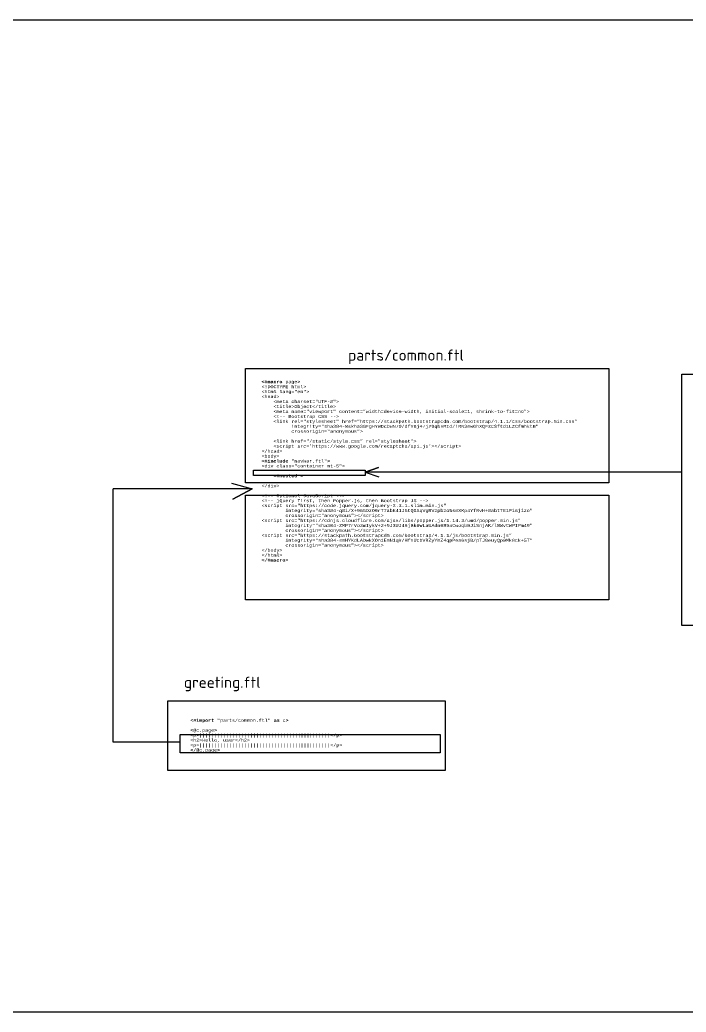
# Model space of a CAD drawing. Header units: millimetres. Extents: x 5219 to 8037, y 1620 to 3590.
# Drawn here: x 7078 to 7498, y 2942 to 3568 of the extents above; entities that cross this region are included whole.
import ezdxf

# ---------------------------------------------------------------- set-up
doc = ezdxf.new("R2010")
doc.units = ezdxf.units.MM
doc.styles.get("Standard").update_dxf_attribs({"font": 'arial.ttf'})

msp = doc.modelspace()

# ---------------------------------------------------------------- linework, layer by layer
at = {"color": 3, "lineweight": 30}
msp.add_line((7136.65, 3112), (7136.65, 3271.87), dxfattribs=at)
at = {"color": 4, "lineweight": 30}
for points in [[(7008.34, 3567.71), (8036.94, 3567.71), (8036.94, 2941.8), (7008.34, 2941.8)], [(7171.13, 3138.11), (7346.02, 3138.11), (7346.02, 3094.31), (7171.13, 3094.31)]]:
    msp.add_lwpolyline(points, close=True, dxfattribs=at)
at = {"color": 3, "lineweight": 30}
for points in [[(7220.06, 3347.75), (7449.26, 3347.75), (7449.26, 3275.7), (7220.06, 3275.7)], [(7220.06, 3267.79), (7449.26, 3267.79), (7449.26, 3201.84), (7220.06, 3201.84)], [(7179.02, 3116.88), (7342.92, 3116.88), (7342.92, 3105.39), (7179.02, 3105.39)]]:
    msp.add_lwpolyline(points, close=True, dxfattribs=at)
at = {"color": 1, "lineweight": 30}
for points in [[(7495.34, 3344.23), (7729.53, 3344.23), (7729.53, 3185.78), (7495.34, 3185.78)], [(7225.24, 3283.56), (7295.47, 3283.56), (7295.47, 3280.4), (7225.24, 3280.4)]]:
    msp.add_lwpolyline(points, close=True, dxfattribs=at)
msp.add_lwpolyline([(7495.34, 3282.42), (7295.47, 3282.42), (7304.03, 3285.27), (7295.47, 3282.42), (7304.2, 3279.52)], dxfattribs=at)
at = {"color": 3, "lineweight": 30}
for points in [[(7211.32, 3275.49), (7224.3, 3271.87), (7212.2, 3265.34), (7224.3, 3271.87), (7136.65, 3271.87)], [(7179.02, 3112), (7136.65, 3112)]]:
    msp.add_lwpolyline(points, dxfattribs=at)

# ---------------------------------------------------------------- texts
at = {"attachment_point": 1}
for s, width, insert, char_height in [('{\\fISOCPEUR|b0|i0|c0|p34;parts/common.ftl}', 101.5882, (7284.79, 3359.76), 7), ('{\\fCourier New|b1|i0|c204|p49;\\H0.75x;\\C23;\\c3307724;<#macro \\fCourier New|b0|i0|c204|p49;\\C9;\\c13023145;page\\fCourier New|b1|i0|c204|p49;\\C23;\\c3307724;>^J\\fCourier New|b0|i0|c204|p49;\\C43;\\c6995944;<!DOCTYPE \\C9;\\c12237498;html\\C43;\\c6995944;>^J<html \\C9;\\c12237498;lang=\\C73;\\c6406821;"en"\\C43;\\c6995944;>^J<head>^J    <meta \\C9;\\c12237498;charset=\\C73;\\c6406821;"UTF-8"\\C43;\\c6995944;>^J    <title>\\C9;\\c13023145;Object\\C43;\\c6995944;</title>^J    <meta \\C9;\\c12237498;name=\\C73;\\c6406821;"viewport" \\C9;\\c12237498;content=\\C73;\\c6406821;"width=device-width, initial-scale=1, shrink-to-fit=no"\\C43;\\c6995944;>^J    \\C8;<!-- Bootstrap CSS -->^J    \\C43;\\c6995944;<link \\C9;\\c12237498;rel=\\C73;\\c6406821;"stylesheet" \\C9;\\c12237498;href=\\C73;\\c6406821;"https://stackpath.bootstrapcdn.com/bootstrap/4.1.1/css/bootstrap.min.css"^J          \\C9;\\c12237498;integrity=\\C73;\\c6406821;"sha384-WskhaSGFgHYWDcbwN70/dfYBj47jz9qbsMId/iRN3ewGhXQFZCSftd1LZCfmhktB"^J          \\C9;\\c12237498;crossorigin=\\C73;\\c6406821;"anonymous"\\C43;\\c6995944;>^J^J    <link \\C9;\\c12237498;href=\\C73;\\c6406821;"/static/style.css" \\C9;\\c12237498;rel=\\C73;\\c6406821;"stylesheet"\\C43;\\c6995944;>^J    <script \\C9;\\c12237498;src=\\C73;\\c6406821;\'https://www.google.com/recaptcha/api.js\'\\C43;\\c6995944;></script>^J</head>^J<body>^J\\fCourier New|b1|i0|c204|p49;\\C23;\\c3307724;<#include \\fCourier New|b0|i0|c204|p49;\\C75;\\c5867370;"navbar.ftl"\\fCourier New|b1|i0|c204|p49;\\C23;\\c3307724;>^J\\fCourier New|b0|i0|c204|p49;\\C43;\\c6995944;<div \\C9;\\c12237498;class=\\C73;\\c6406821;"container mt-5"\\C43;\\c6995944;>\\fCourier New|b0|i0|c0|p49;\\P\\fCourier New|b0|i0|c204|p49;^J    \\fCourier New|b1|i0|c204|p49;\\C23;\\c3307724;<#nested >\\fCourier New|b1|i0|c0|p49;\\P\\fCourier New|b1|i0|c204|p49;^J\\fCourier New|b0|i0|c204|p49;\\C43;\\c6995944;</div>^J^J\\C8;<!-- Optional JavaScript -->^J<!-- jQuery first, then Popper.js, then Bootstrap JS -->^J\\C43;\\c6995944;<script \\C9;\\c12237498;src=\\C73;\\c6406821;"https://code.jquery.com/jquery-3.3.1.slim.min.js"^J        \\C9;\\c12237498;integrity=\\C73;\\c6406821;"sha384-q8i/X+965DzO0rT7abK41JStQIAqVgRVzpbzo5smXKp4YfRvH+8abtTE1Pi6jizo"^J        \\C9;\\c12237498;crossorigin=\\C73;\\c6406821;"anonymous"\\C43;\\c6995944;></script>^J<script \\C9;\\c12237498;src=\\C73;\\c6406821;"https://cdnjs.cloudflare.com/ajax/libs/popper.js/1.14.3/umd/popper.min.js"^J        \\C9;\\c12237498;integrity=\\C73;\\c6406821;"sha384-ZMP7rVo3mIykV+2+9J3UJ46jBk0WLaUAdn689aCwoqbBJiSnjAK/l8WvCWPIPm49"^J        \\C9;\\c12237498;crossorigin=\\C73;\\c6406821;"anonymous"\\C43;\\c6995944;></script>^J<script \\C9;\\c12237498;src=\\C73;\\c6406821;"https://stackpath.bootstrapcdn.com/bootstrap/4.1.1/js/bootstrap.min.js"^J        \\C9;\\c12237498;integrity=\\C73;\\c6406821;"sha384-smHYKdLADwkXOn1EmN1qk/HfnUcbVRZyYmZ4qpPea6sjB/pTJ0euyQp0Mk8ck+5T"^J        \\C9;\\c12237498;crossorigin=\\C73;\\c6406821;"anonymous"\\C43;\\c6995944;></script>^J</body>^J</html>^J\\fCourier New|b1|i0|c204|p49;\\C23;\\c3307724;</#macro>}', 266.3189, (7230.24, 3340.38), 2.5), ('{\\fISOCPEUR|b0|i0|c0|p34;greeting.ftl}', 101.5882, (7181.28, 3153.35), 7), ('{\\fCourier New|b1|i0|c204|p49;\\H0.75x;\\C23;\\c3307724;<#import \\fCourier New|b0|i0|c204|p49;\\C75;\\c5867370;"parts/common.ftl" \\fCourier New|b1|i0|c204|p49;\\C23;\\c3307724;as \\fCourier New|b0|i0|c204|p49;\\C9;\\c13023145;c\\fCourier New|b1|i0|c204|p49;\\C23;\\c3307724;>^J^J<@\\fCourier New|b0|i0|c204|p49;\\C9;\\c13023145;c.page\\fCourier New|b1|i0|c204|p49;\\C23;\\c3307724;>\\fCourier New|b1|i0|c0|p49;\\P\\fCourier New|b0|i0|c204|p49;\\H0.99997x;\\C43;\\c6995944;<p>\\C9;\\c13023145;||||||||||||||||||||||||||||||||||||||||||||\\C43;\\c6995944;</p>^J<h2>\\C9;\\c13023145;Hello, user\\C43;\\c6995944;</h2>^J<p>\\C9;\\c13023145;||||||||||||||||||||||||||||||||||||||||||||\\C43;\\c6995944;</p>^J\\fCourier New|b1|i0|c204|p49;\\C23;\\c3307724;</@\\fCourier New|b0|i0|c204|p49;\\C9;\\c13023145;c.page\\fCourier New|b1|i0|c204|p49;\\C23;\\c3307724;>}', 101.5882, (7185.29, 3126.81), 2.5)]:
    msp.add_mtext_dynamic_manual_height_columns(s, width=width, gutter_width=12.5, heights=[0], dxfattribs=dict(at, insert=insert, char_height=char_height))

doc.saveas('drawing.dxf')
